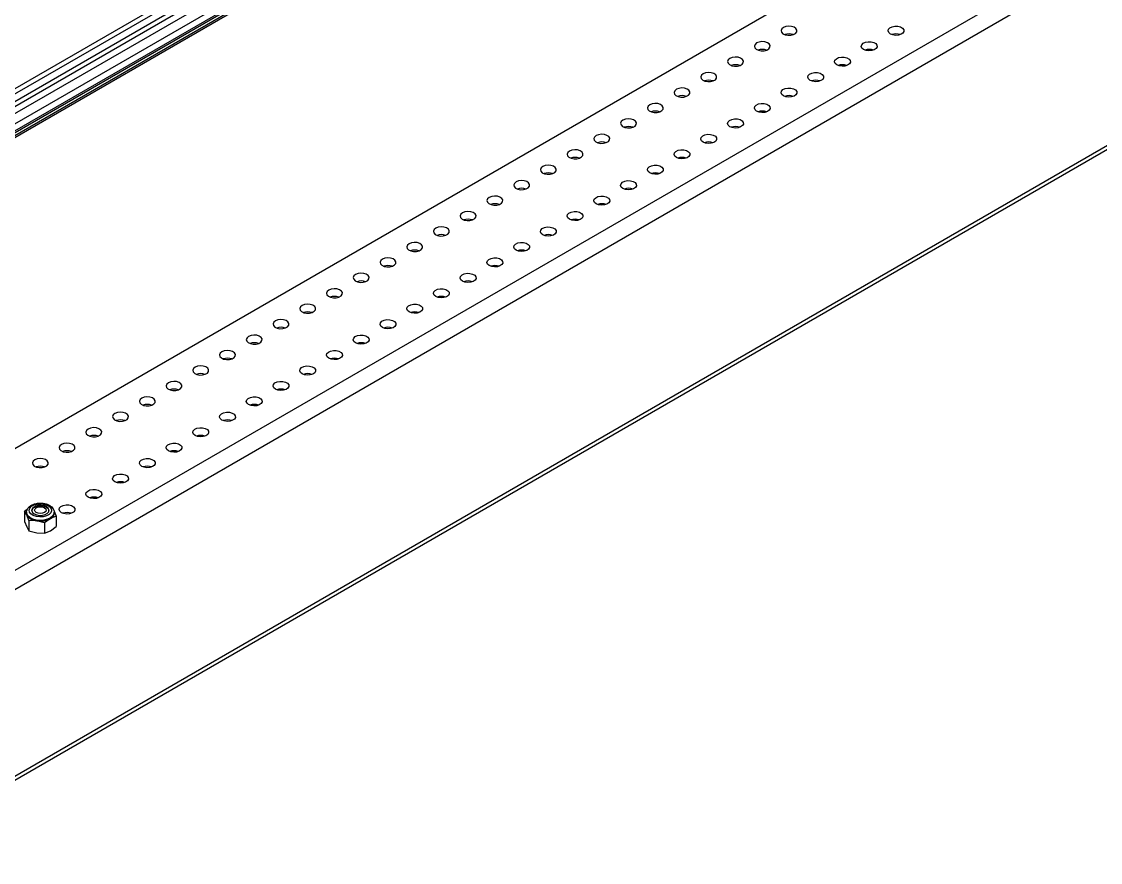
# Model space of a CAD drawing. Header units: inches. Extents: x 0 to 11, y 0 to 8.4.
# Drawn here: x 7.854 to 9.043, y 4.466 to 5.392 of the extents above; entities that cross this region are included whole.
import ezdxf

# ---------------------------------------------------------------- set-up
doc = ezdxf.new("R2010")
doc.units = ezdxf.units.IN
doc.header["$MEASUREMENT"] = 0

msp = doc.modelspace()

# ---------------------------------------------------------------- linework, layer by layer
at = {"color": 7, "linetype": 'Continuous', "lineweight": 25}
for p, q in [((9.15821, 5.67866), (7.56722, 4.7602)), ((7.46794, 5.0998), (8.41873, 5.64868)), ((7.47276, 5.09701), (8.42356, 5.64589)), ((7.48013, 5.09276), (8.43092, 5.64164)), ((7.48495, 5.08998), (8.43574, 5.63886)), ((7.49154, 5.08617), (8.43815, 5.63264)), ((7.5016, 5.08037), (8.44184, 5.62315)), ((7.50819, 5.07656), (8.44425, 5.61694)), ((7.50996, 5.07554), (8.44184, 5.61351)), ((9.27429, 5.61165), (7.6833, 4.69319)), ((7.51265, 5.07399), (8.43815, 5.60827)), ((7.51442, 5.07297), (8.43574, 5.60483)), ((9.28343, 5.59583), (7.69244, 4.67737)), ((7.69244, 4.47187), (9.28343, 5.39033)), ((7.68976, 4.46596), (9.28075, 5.38442)), ((7.85738, 4.85283), (7.86033, 4.85495)), ((7.85738, 4.85283), (7.85738, 4.84138)), ((7.85972, 4.84872), (7.85738, 4.85283)), ((7.87031, 4.85669), (7.86945, 4.85619)), ((7.88018, 4.85619), (7.87931, 4.85669)), ((7.88757, 4.85749), (7.88813, 4.85651)), ((7.89015, 4.85276), (7.89224, 4.84743)), ((7.90006, 4.85034), (7.89968, 4.85056)), ((7.85738, 4.84138), (7.85972, 4.83543)), ((7.86205, 4.84276), (7.85972, 4.84872)), ((7.86205, 4.84276), (7.86205, 4.83132)), ((7.87077, 4.84234), (7.86205, 4.84276)), ((7.87948, 4.84007), (7.87077, 4.84234)), ((7.88586, 4.84467), (7.87948, 4.84007)), ((7.87948, 4.84007), (7.87948, 4.82862)), ((7.89224, 4.84743), (7.88586, 4.84467)), ((7.89224, 4.84743), (7.89224, 4.83598)), ((7.85972, 4.83543), (7.86205, 4.83132)), ((7.86205, 4.83132), (7.87077, 4.82905)), ((7.87077, 4.82905), (7.87948, 4.82862)), ((7.87948, 4.82862), (7.88586, 4.83138)), ((7.88586, 4.83138), (7.89224, 4.83598))]:
    msp.add_line(p, q, dxfattribs=at)
at = {"color": 7, "linetype": 'Continuous', "lineweight": 25, "flags": 128}
for points in [[(8.69358, 5.3856), (8.69176, 5.38407), (8.69103, 5.38227), (8.69147, 5.38043), (8.69304, 5.3788), (8.69551, 5.37762), (8.69856, 5.37703), (8.70177, 5.37711), (8.70471, 5.37786), (8.70699, 5.37918), (8.70829, 5.38088), (8.70843, 5.38273), (8.70741, 5.38449), (8.70536, 5.38592), (8.70255, 5.38682), (8.69936, 5.38708), (8.69623, 5.38665), (8.69358, 5.3856)], [(8.81143, 5.37846), (8.80962, 5.37999), (8.80888, 5.3818), (8.80932, 5.38364), (8.81089, 5.38526), (8.81336, 5.38644), (8.81641, 5.38703), (8.81962, 5.38695), (8.82256, 5.3862), (8.82484, 5.38489), (8.82614, 5.38319), (8.82629, 5.38133), (8.82526, 5.37957), (8.82321, 5.37815), (8.8204, 5.37724), (8.81722, 5.37699), (8.81409, 5.37741), (8.81143, 5.37846)], [(8.66412, 5.3686), (8.6623, 5.36706), (8.66157, 5.36526), (8.66201, 5.36342), (8.66357, 5.3618), (8.66605, 5.36061), (8.6691, 5.36002), (8.67231, 5.36011), (8.67525, 5.36086), (8.67752, 5.36217), (8.67882, 5.36387), (8.67897, 5.36572), (8.67795, 5.36748), (8.6759, 5.36891), (8.67309, 5.36981), (8.6699, 5.37007), (8.66677, 5.36964), (8.66412, 5.3686)], [(8.78197, 5.36145), (8.78015, 5.36298), (8.77942, 5.36479), (8.77986, 5.36663), (8.78143, 5.36825), (8.7839, 5.36944), (8.78695, 5.37003), (8.79016, 5.36994), (8.7931, 5.36919), (8.79538, 5.36788), (8.79667, 5.36618), (8.79682, 5.36433), (8.7958, 5.36257), (8.79375, 5.36114), (8.79094, 5.36023), (8.78775, 5.35998), (8.78462, 5.3604), (8.78197, 5.36145)], [(8.63466, 5.35159), (8.63284, 5.35006), (8.6321, 5.34825), (8.63255, 5.34641), (8.63411, 5.34479), (8.63659, 5.3436), (8.63963, 5.34301), (8.64285, 5.3431), (8.64579, 5.34385), (8.64806, 5.34516), (8.64936, 5.34686), (8.64951, 5.34871), (8.64849, 5.35047), (8.64643, 5.3519), (8.64362, 5.3528), (8.64044, 5.35306), (8.63731, 5.35264), (8.63466, 5.35159)], [(8.75251, 5.34444), (8.75069, 5.34597), (8.74995, 5.34778), (8.7504, 5.34962), (8.75196, 5.35124), (8.75444, 5.35243), (8.75749, 5.35302), (8.7607, 5.35293), (8.76364, 5.35218), (8.76591, 5.35087), (8.76721, 5.34917), (8.76736, 5.34732), (8.76634, 5.34556), (8.76428, 5.34413), (8.76147, 5.34323), (8.75829, 5.34297), (8.75516, 5.34339), (8.75251, 5.34444)], [(8.60519, 5.33458), (8.60338, 5.33305), (8.60264, 5.33124), (8.60308, 5.3294), (8.60465, 5.32778), (8.60712, 5.32659), (8.61017, 5.326), (8.61338, 5.32609), (8.61633, 5.32684), (8.6186, 5.32815), (8.6199, 5.32985), (8.62005, 5.3317), (8.61902, 5.33346), (8.61697, 5.33489), (8.61416, 5.3358), (8.61098, 5.33605), (8.60785, 5.33563), (8.60519, 5.33458)], [(8.72304, 5.32743), (8.72123, 5.32897), (8.72049, 5.33077), (8.72094, 5.33261), (8.7225, 5.33423), (8.72497, 5.33542), (8.72802, 5.33601), (8.73123, 5.33592), (8.73418, 5.33517), (8.73645, 5.33386), (8.73775, 5.33216), (8.7379, 5.33031), (8.73688, 5.32855), (8.73482, 5.32712), (8.73201, 5.32622), (8.72883, 5.32596), (8.7257, 5.32639), (8.72304, 5.32743)], [(8.57573, 5.31757), (8.57391, 5.31604), (8.57318, 5.31423), (8.57362, 5.31239), (8.57519, 5.31077), (8.57766, 5.30959), (8.58071, 5.309), (8.58392, 5.30908), (8.58686, 5.30983), (8.58914, 5.31114), (8.59044, 5.31284), (8.59058, 5.3147), (8.58956, 5.31646), (8.58751, 5.31788), (8.5847, 5.31879), (8.58151, 5.31904), (8.57838, 5.31862), (8.57573, 5.31757)], [(8.69358, 5.31043), (8.69176, 5.31196), (8.69103, 5.31376), (8.69147, 5.3156), (8.69304, 5.31722), (8.69551, 5.31841), (8.69856, 5.319), (8.70177, 5.31892), (8.70471, 5.31817), (8.70699, 5.31685), (8.70829, 5.31515), (8.70843, 5.3133), (8.70741, 5.31154), (8.70536, 5.31011), (8.70255, 5.30921), (8.69936, 5.30895), (8.69623, 5.30938), (8.69358, 5.31043)], [(8.54627, 5.30056), (8.54445, 5.29903), (8.54371, 5.29722), (8.54416, 5.29538), (8.54572, 5.29376), (8.5482, 5.29258), (8.55125, 5.29199), (8.55446, 5.29207), (8.5574, 5.29282), (8.55967, 5.29413), (8.56097, 5.29583), (8.56112, 5.29769), (8.5601, 5.29945), (8.55804, 5.30088), (8.55524, 5.30178), (8.55205, 5.30204), (8.54892, 5.30161), (8.54627, 5.30056)], [(8.66412, 5.29342), (8.6623, 5.29495), (8.66157, 5.29676), (8.66201, 5.29859), (8.66357, 5.30022), (8.66605, 5.3014), (8.6691, 5.30199), (8.67231, 5.30191), (8.67525, 5.30116), (8.67752, 5.29984), (8.67882, 5.29815), (8.67897, 5.29629), (8.67795, 5.29453), (8.6759, 5.2931), (8.67309, 5.2922), (8.6699, 5.29194), (8.66677, 5.29237), (8.66412, 5.29342)], [(8.5168, 5.28355), (8.51499, 5.28202), (8.51425, 5.28021), (8.5147, 5.27838), (8.51626, 5.27675), (8.51873, 5.27557), (8.52178, 5.27498), (8.525, 5.27506), (8.52794, 5.27581), (8.53021, 5.27713), (8.53151, 5.27882), (8.53166, 5.28068), (8.53064, 5.28244), (8.52858, 5.28387), (8.52577, 5.28477), (8.52259, 5.28503), (8.51946, 5.2846), (8.5168, 5.28355)], [(8.63466, 5.27641), (8.63284, 5.27794), (8.6321, 5.27975), (8.63255, 5.28159), (8.63411, 5.28321), (8.63659, 5.28439), (8.63963, 5.28498), (8.64285, 5.2849), (8.64579, 5.28415), (8.64806, 5.28284), (8.64936, 5.28114), (8.64951, 5.27928), (8.64849, 5.27752), (8.64643, 5.27609), (8.64362, 5.27519), (8.64044, 5.27494), (8.63731, 5.27536), (8.63466, 5.27641)], [(8.48734, 5.26654), (8.48552, 5.26501), (8.48479, 5.26321), (8.48523, 5.26137), (8.4868, 5.25975), (8.48927, 5.25856), (8.49232, 5.25797), (8.49553, 5.25806), (8.49847, 5.25881), (8.50075, 5.26012), (8.50205, 5.26182), (8.5022, 5.26367), (8.50117, 5.26543), (8.49912, 5.26686), (8.49631, 5.26776), (8.49313, 5.26802), (8.48999, 5.26759), (8.48734, 5.26654)], [(8.60519, 5.2594), (8.60338, 5.26093), (8.60264, 5.26274), (8.60308, 5.26458), (8.60465, 5.2662), (8.60712, 5.26739), (8.61017, 5.26798), (8.61338, 5.26789), (8.61633, 5.26714), (8.6186, 5.26583), (8.6199, 5.26413), (8.62005, 5.26227), (8.61902, 5.26051), (8.61697, 5.25909), (8.61416, 5.25818), (8.61098, 5.25793), (8.60785, 5.25835), (8.60519, 5.2594)], [(8.45788, 5.24954), (8.45606, 5.248), (8.45533, 5.2462), (8.45577, 5.24436), (8.45733, 5.24274), (8.45981, 5.24155), (8.46286, 5.24096), (8.46607, 5.24105), (8.46901, 5.2418), (8.47129, 5.24311), (8.47258, 5.24481), (8.47273, 5.24666), (8.47171, 5.24842), (8.46966, 5.24985), (8.46685, 5.25075), (8.46366, 5.25101), (8.46053, 5.25058), (8.45788, 5.24954)], [(8.57573, 5.24239), (8.57391, 5.24392), (8.57318, 5.24573), (8.57362, 5.24757), (8.57519, 5.24919), (8.57766, 5.25038), (8.58071, 5.25097), (8.58392, 5.25088), (8.58686, 5.25013), (8.58914, 5.24882), (8.59044, 5.24712), (8.59058, 5.24527), (8.58956, 5.24351), (8.58751, 5.24208), (8.5847, 5.24117), (8.58151, 5.24092), (8.57838, 5.24134), (8.57573, 5.24239)], [(8.42842, 5.23253), (8.4266, 5.231), (8.42586, 5.22919), (8.42631, 5.22735), (8.42787, 5.22573), (8.43035, 5.22454), (8.43339, 5.22395), (8.43661, 5.22404), (8.43955, 5.22479), (8.44182, 5.2261), (8.44312, 5.2278), (8.44327, 5.22965), (8.44225, 5.23141), (8.44019, 5.23284), (8.43738, 5.23374), (8.4342, 5.234), (8.43107, 5.23358), (8.42842, 5.23253)], [(8.54627, 5.22538), (8.54445, 5.22692), (8.54371, 5.22872), (8.54416, 5.23056), (8.54572, 5.23218), (8.5482, 5.23337), (8.55125, 5.23396), (8.55446, 5.23387), (8.5574, 5.23312), (8.55967, 5.23181), (8.56097, 5.23011), (8.56112, 5.22826), (8.5601, 5.2265), (8.55804, 5.22507), (8.55524, 5.22417), (8.55205, 5.22391), (8.54892, 5.22433), (8.54627, 5.22538)], [(8.39895, 5.21552), (8.39714, 5.21399), (8.3964, 5.21218), (8.39684, 5.21034), (8.39841, 5.20872), (8.40088, 5.20753), (8.40393, 5.20694), (8.40714, 5.20703), (8.41009, 5.20778), (8.41236, 5.20909), (8.41366, 5.21079), (8.41381, 5.21264), (8.41279, 5.2144), (8.41073, 5.21583), (8.40792, 5.21674), (8.40474, 5.21699), (8.40161, 5.21657), (8.39895, 5.21552)], [(8.5168, 5.20838), (8.51499, 5.20991), (8.51425, 5.21171), (8.5147, 5.21355), (8.51626, 5.21517), (8.51873, 5.21636), (8.52178, 5.21695), (8.525, 5.21686), (8.52794, 5.21611), (8.53021, 5.2148), (8.53151, 5.2131), (8.53166, 5.21125), (8.53064, 5.20949), (8.52858, 5.20806), (8.52577, 5.20716), (8.52259, 5.2069), (8.51946, 5.20733), (8.5168, 5.20838)], [(8.36949, 5.19851), (8.36767, 5.19698), (8.36694, 5.19517), (8.36738, 5.19333), (8.36895, 5.19171), (8.37142, 5.19053), (8.37447, 5.18994), (8.37768, 5.19002), (8.38062, 5.19077), (8.3829, 5.19208), (8.3842, 5.19378), (8.38434, 5.19564), (8.38332, 5.1974), (8.38127, 5.19882), (8.37846, 5.19973), (8.37527, 5.19998), (8.37214, 5.19956), (8.36949, 5.19851)], [(8.48734, 5.19137), (8.48552, 5.1929), (8.48479, 5.19471), (8.48523, 5.19654), (8.4868, 5.19817), (8.48927, 5.19935), (8.49232, 5.19994), (8.49553, 5.19986), (8.49847, 5.19911), (8.50075, 5.19779), (8.50205, 5.19609), (8.5022, 5.19424), (8.50117, 5.19248), (8.49912, 5.19105), (8.49631, 5.19015), (8.49313, 5.18989), (8.48999, 5.19032), (8.48734, 5.19137)], [(8.34003, 5.1815), (8.33821, 5.17997), (8.33747, 5.17816), (8.33792, 5.17632), (8.33948, 5.1747), (8.34196, 5.17352), (8.34501, 5.17293), (8.34822, 5.17301), (8.35116, 5.17376), (8.35343, 5.17508), (8.35473, 5.17677), (8.35488, 5.17863), (8.35386, 5.18039), (8.35181, 5.18182), (8.349, 5.18272), (8.34581, 5.18298), (8.34268, 5.18255), (8.34003, 5.1815)], [(8.45788, 5.17436), (8.45606, 5.17589), (8.45533, 5.1777), (8.45577, 5.17954), (8.45733, 5.18116), (8.45981, 5.18234), (8.46286, 5.18293), (8.46607, 5.18285), (8.46901, 5.1821), (8.47129, 5.18078), (8.47258, 5.17909), (8.47273, 5.17723), (8.47171, 5.17547), (8.46966, 5.17404), (8.46685, 5.17314), (8.46366, 5.17288), (8.46053, 5.17331), (8.45788, 5.17436)], [(8.31057, 5.16449), (8.30875, 5.16296), (8.30801, 5.16115), (8.30846, 5.15932), (8.31002, 5.15769), (8.31249, 5.15651), (8.31554, 5.15592), (8.31876, 5.156), (8.3217, 5.15675), (8.32397, 5.15807), (8.32527, 5.15976), (8.32542, 5.16162), (8.3244, 5.16338), (8.32234, 5.16481), (8.31953, 5.16571), (8.31635, 5.16597), (8.31322, 5.16554), (8.31057, 5.16449)], [(8.42842, 5.15735), (8.4266, 5.15888), (8.42586, 5.16069), (8.42631, 5.16253), (8.42787, 5.16415), (8.43035, 5.16533), (8.43339, 5.16592), (8.43661, 5.16584), (8.43955, 5.16509), (8.44182, 5.16378), (8.44312, 5.16208), (8.44327, 5.16022), (8.44225, 5.15846), (8.44019, 5.15704), (8.43738, 5.15613), (8.4342, 5.15588), (8.43107, 5.1563), (8.42842, 5.15735)], [(8.2811, 5.14748), (8.27929, 5.14595), (8.27855, 5.14415), (8.27899, 5.14231), (8.28056, 5.14069), (8.28303, 5.1395), (8.28608, 5.13891), (8.28929, 5.139), (8.29223, 5.13975), (8.29451, 5.14106), (8.29581, 5.14276), (8.29596, 5.14461), (8.29493, 5.14637), (8.29288, 5.1478), (8.29007, 5.1487), (8.28689, 5.14896), (8.28376, 5.14853), (8.2811, 5.14748)], [(8.39895, 5.14034), (8.39714, 5.14187), (8.3964, 5.14368), (8.39684, 5.14552), (8.39841, 5.14714), (8.40088, 5.14833), (8.40393, 5.14892), (8.40714, 5.14883), (8.41009, 5.14808), (8.41236, 5.14677), (8.41366, 5.14507), (8.41381, 5.14322), (8.41279, 5.14145), (8.41073, 5.14003), (8.40792, 5.13912), (8.40474, 5.13887), (8.40161, 5.13929), (8.39895, 5.14034)], [(8.25164, 5.13048), (8.24982, 5.12894), (8.24909, 5.12714), (8.24953, 5.1253), (8.2511, 5.12368), (8.25357, 5.12249), (8.25662, 5.1219), (8.25983, 5.12199), (8.26277, 5.12274), (8.26505, 5.12405), (8.26634, 5.12575), (8.26649, 5.1276), (8.26547, 5.12936), (8.26342, 5.13079), (8.26061, 5.13169), (8.25742, 5.13195), (8.25429, 5.13153), (8.25164, 5.13048)], [(8.36949, 5.12333), (8.36767, 5.12486), (8.36694, 5.12667), (8.36738, 5.12851), (8.36895, 5.13013), (8.37142, 5.13132), (8.37447, 5.13191), (8.37768, 5.13182), (8.38062, 5.13107), (8.3829, 5.12976), (8.3842, 5.12806), (8.38434, 5.12621), (8.38332, 5.12445), (8.38127, 5.12302), (8.37846, 5.12212), (8.37527, 5.12186), (8.37214, 5.12228), (8.36949, 5.12333)], [(8.22218, 5.11347), (8.22036, 5.11194), (8.21962, 5.11013), (8.22007, 5.10829), (8.22163, 5.10667), (8.22411, 5.10548), (8.22716, 5.10489), (8.23037, 5.10498), (8.23331, 5.10573), (8.23558, 5.10704), (8.23688, 5.10874), (8.23703, 5.11059), (8.23601, 5.11235), (8.23395, 5.11378), (8.23114, 5.11469), (8.22796, 5.11494), (8.22483, 5.11452), (8.22218, 5.11347)], [(8.34003, 5.10632), (8.33821, 5.10786), (8.33747, 5.10966), (8.33792, 5.1115), (8.33948, 5.11312), (8.34196, 5.11431), (8.34501, 5.1149), (8.34822, 5.11481), (8.35116, 5.11406), (8.35343, 5.11275), (8.35473, 5.11105), (8.35488, 5.1092), (8.35386, 5.10744), (8.35181, 5.10601), (8.349, 5.10511), (8.34581, 5.10485), (8.34268, 5.10528), (8.34003, 5.10632)], [(8.19271, 5.09646), (8.1909, 5.09493), (8.19016, 5.09312), (8.1906, 5.09128), (8.19217, 5.08966), (8.19464, 5.08847), (8.19769, 5.08788), (8.2009, 5.08797), (8.20385, 5.08872), (8.20612, 5.09003), (8.20742, 5.09173), (8.20757, 5.09359), (8.20655, 5.09535), (8.20449, 5.09677), (8.20168, 5.09768), (8.1985, 5.09793), (8.19537, 5.09751), (8.19271, 5.09646)], [(8.31057, 5.08932), (8.30875, 5.09085), (8.30801, 5.09265), (8.30846, 5.09449), (8.31002, 5.09611), (8.31249, 5.0973), (8.31554, 5.09789), (8.31876, 5.0978), (8.3217, 5.09705), (8.32397, 5.09574), (8.32527, 5.09404), (8.32542, 5.09219), (8.3244, 5.09043), (8.32234, 5.089), (8.31953, 5.0881), (8.31635, 5.08784), (8.31322, 5.08827), (8.31057, 5.08932)], [(8.16325, 5.07945), (8.16143, 5.07792), (8.1607, 5.07611), (8.16114, 5.07427), (8.16271, 5.07265), (8.16518, 5.07147), (8.16823, 5.07088), (8.17144, 5.07096), (8.17438, 5.07171), (8.17666, 5.07302), (8.17796, 5.07472), (8.1781, 5.07658), (8.17708, 5.07834), (8.17503, 5.07977), (8.17222, 5.08067), (8.16903, 5.08092), (8.1659, 5.0805), (8.16325, 5.07945)], [(8.2811, 5.07231), (8.27929, 5.07384), (8.27855, 5.07565), (8.27899, 5.07748), (8.28056, 5.07911), (8.28303, 5.08029), (8.28608, 5.08088), (8.28929, 5.0808), (8.29223, 5.08005), (8.29451, 5.07873), (8.29581, 5.07704), (8.29596, 5.07518), (8.29493, 5.07342), (8.29288, 5.07199), (8.29007, 5.07109), (8.28689, 5.07083), (8.28376, 5.07126), (8.2811, 5.07231)], [(8.13379, 5.06244), (8.13197, 5.06091), (8.13124, 5.0591), (8.13168, 5.05727), (8.13324, 5.05564), (8.13572, 5.05446), (8.13877, 5.05387), (8.14198, 5.05395), (8.14492, 5.0547), (8.14719, 5.05602), (8.14849, 5.05771), (8.14864, 5.05957), (8.14762, 5.06133), (8.14557, 5.06276), (8.14276, 5.06366), (8.13957, 5.06392), (8.13644, 5.06349), (8.13379, 5.06244)], [(8.25164, 5.0553), (8.24982, 5.05683), (8.24909, 5.05864), (8.24953, 5.06048), (8.2511, 5.0621), (8.25357, 5.06328), (8.25662, 5.06387), (8.25983, 5.06379), (8.26277, 5.06304), (8.26505, 5.06173), (8.26634, 5.06003), (8.26649, 5.05817), (8.26547, 5.05641), (8.26342, 5.05498), (8.26061, 5.05408), (8.25742, 5.05382), (8.25429, 5.05425), (8.25164, 5.0553)], [(8.10433, 5.04543), (8.10251, 5.0439), (8.10177, 5.0421), (8.10222, 5.04026), (8.10378, 5.03863), (8.10626, 5.03745), (8.1093, 5.03686), (8.11252, 5.03694), (8.11546, 5.03769), (8.11773, 5.03901), (8.11903, 5.04071), (8.11918, 5.04256), (8.11816, 5.04432), (8.1161, 5.04575), (8.11329, 5.04665), (8.11011, 5.04691), (8.10698, 5.04648), (8.10433, 5.04543)], [(8.22218, 5.03829), (8.22036, 5.03982), (8.21962, 5.04163), (8.22007, 5.04347), (8.22163, 5.04509), (8.22411, 5.04627), (8.22716, 5.04686), (8.23037, 5.04678), (8.23331, 5.04603), (8.23558, 5.04472), (8.23688, 5.04302), (8.23703, 5.04116), (8.23601, 5.0394), (8.23395, 5.03798), (8.23114, 5.03707), (8.22796, 5.03682), (8.22483, 5.03724), (8.22218, 5.03829)], [(8.07486, 5.02843), (8.07305, 5.02689), (8.07231, 5.02509), (8.07275, 5.02325), (8.07432, 5.02163), (8.07679, 5.02044), (8.07984, 5.01985), (8.08305, 5.01994), (8.086, 5.02069), (8.08827, 5.022), (8.08957, 5.0237), (8.08972, 5.02555), (8.08869, 5.02731), (8.08664, 5.02874), (8.08383, 5.02964), (8.08065, 5.0299), (8.07752, 5.02947), (8.07486, 5.02843)], [(8.19271, 5.02128), (8.1909, 5.02281), (8.19016, 5.02462), (8.1906, 5.02646), (8.19217, 5.02808), (8.19464, 5.02927), (8.19769, 5.02986), (8.2009, 5.02977), (8.20385, 5.02902), (8.20612, 5.02771), (8.20742, 5.02601), (8.20757, 5.02416), (8.20655, 5.0224), (8.20449, 5.02097), (8.20168, 5.02006), (8.1985, 5.01981), (8.19537, 5.02023), (8.19271, 5.02128)], [(8.0454, 5.01142), (8.04358, 5.00989), (8.04285, 5.00808), (8.04329, 5.00624), (8.04486, 5.00462), (8.04733, 5.00343), (8.05038, 5.00284), (8.05359, 5.00293), (8.05653, 5.00368), (8.05881, 5.00499), (8.06011, 5.00669), (8.06025, 5.00854), (8.05923, 5.0103), (8.05718, 5.01173), (8.05437, 5.01263), (8.05118, 5.01289), (8.04805, 5.01247), (8.0454, 5.01142)], [(8.16325, 5.00427), (8.16143, 5.0058), (8.1607, 5.00761), (8.16114, 5.00945), (8.16271, 5.01107), (8.16518, 5.01226), (8.16823, 5.01285), (8.17144, 5.01276), (8.17438, 5.01201), (8.17666, 5.0107), (8.17796, 5.009), (8.1781, 5.00715), (8.17708, 5.00539), (8.17503, 5.00396), (8.17222, 5.00306), (8.16903, 5.0028), (8.1659, 5.00322), (8.16325, 5.00427)], [(8.01594, 4.99441), (8.01412, 4.99288), (8.01338, 4.99107), (8.01383, 4.98923), (8.01539, 4.98761), (8.01787, 4.98642), (8.02092, 4.98583), (8.02413, 4.98592), (8.02707, 4.98667), (8.02934, 4.98798), (8.03064, 4.98968), (8.03079, 4.99153), (8.02977, 4.99329), (8.02771, 4.99472), (8.02491, 4.99563), (8.02172, 4.99588), (8.01859, 4.99546), (8.01594, 4.99441)], [(8.13379, 4.98726), (8.13197, 4.9888), (8.13124, 4.9906), (8.13168, 4.99244), (8.13324, 4.99406), (8.13572, 4.99525), (8.13877, 4.99584), (8.14198, 4.99575), (8.14492, 4.995), (8.14719, 4.99369), (8.14849, 4.99199), (8.14864, 4.99014), (8.14762, 4.98838), (8.14557, 4.98695), (8.14276, 4.98605), (8.13957, 4.98579), (8.13644, 4.98622), (8.13379, 4.98726)], [(7.98647, 4.9774), (7.98466, 4.97587), (7.98392, 4.97406), (7.98437, 4.97222), (7.98593, 4.9706), (7.9884, 4.96942), (7.99145, 4.96883), (7.99467, 4.96891), (7.99761, 4.96966), (7.99988, 4.97097), (8.00118, 4.97267), (8.00133, 4.97453), (8.00031, 4.97629), (7.99825, 4.97771), (7.99544, 4.97862), (7.99226, 4.97887), (7.98913, 4.97845), (7.98647, 4.9774)], [(8.10433, 4.97026), (8.10251, 4.97179), (8.10177, 4.97359), (8.10222, 4.97543), (8.10378, 4.97705), (8.10626, 4.97824), (8.1093, 4.97883), (8.11252, 4.97875), (8.11546, 4.978), (8.11773, 4.97668), (8.11903, 4.97498), (8.11918, 4.97313), (8.11816, 4.97137), (8.1161, 4.96994), (8.11329, 4.96904), (8.11011, 4.96878), (8.10698, 4.96921), (8.10433, 4.97026)], [(7.95701, 4.96039), (7.95519, 4.95886), (7.95446, 4.95705), (7.9549, 4.95521), (7.95647, 4.95359), (7.95894, 4.95241), (7.96199, 4.95182), (7.9652, 4.9519), (7.96814, 4.95265), (7.97042, 4.95396), (7.97172, 4.95566), (7.97187, 4.95752), (7.97084, 4.95928), (7.96879, 4.96071), (7.96598, 4.96161), (7.9628, 4.96187), (7.95966, 4.96144), (7.95701, 4.96039)], [(8.07486, 4.95325), (8.07305, 4.95478), (8.07231, 4.95659), (8.07275, 4.95842), (8.07432, 4.96005), (8.07679, 4.96123), (8.07984, 4.96182), (8.08305, 4.96174), (8.086, 4.96099), (8.08827, 4.95967), (8.08957, 4.95798), (8.08972, 4.95612), (8.08869, 4.95436), (8.08664, 4.95293), (8.08383, 4.95203), (8.08065, 4.95177), (8.07752, 4.9522), (8.07486, 4.95325)], [(7.92755, 4.94338), (7.92573, 4.94185), (7.925, 4.94004), (7.92544, 4.93821), (7.927, 4.93658), (7.92948, 4.9354), (7.93253, 4.93481), (7.93574, 4.93489), (7.93868, 4.93564), (7.94096, 4.93696), (7.94225, 4.93865), (7.9424, 4.94051), (7.94138, 4.94227), (7.93933, 4.9437), (7.93652, 4.9446), (7.93333, 4.94486), (7.9302, 4.94443), (7.92755, 4.94338)], [(8.0454, 4.93624), (8.04358, 4.93777), (8.04285, 4.93958), (8.04329, 4.94142), (8.04486, 4.94304), (8.04733, 4.94422), (8.05038, 4.94481), (8.05359, 4.94473), (8.05653, 4.94398), (8.05881, 4.94267), (8.06011, 4.94097), (8.06025, 4.93911), (8.05923, 4.93735), (8.05718, 4.93592), (8.05437, 4.93502), (8.05118, 4.93477), (8.04805, 4.93519), (8.0454, 4.93624)], [(7.89809, 4.92637), (7.89627, 4.92484), (7.89553, 4.92304), (7.89598, 4.9212), (7.89754, 4.91958), (7.90002, 4.91839), (7.90306, 4.9178), (7.90628, 4.91789), (7.90922, 4.91864), (7.91149, 4.91995), (7.91279, 4.92165), (7.91294, 4.9235), (7.91192, 4.92526), (7.90986, 4.92669), (7.90705, 4.92759), (7.90387, 4.92785), (7.90074, 4.92742), (7.89809, 4.92637)], [(8.01594, 4.91923), (8.01412, 4.92076), (8.01338, 4.92257), (8.01383, 4.92441), (8.01539, 4.92603), (8.01787, 4.92722), (8.02092, 4.92781), (8.02413, 4.92772), (8.02707, 4.92697), (8.02934, 4.92566), (8.03064, 4.92396), (8.03079, 4.9221), (8.02977, 4.92034), (8.02771, 4.91892), (8.02491, 4.91801), (8.02172, 4.91776), (8.01859, 4.91818), (8.01594, 4.91923)], [(7.86862, 4.90937), (7.86681, 4.90783), (7.86607, 4.90603), (7.86651, 4.90419), (7.86808, 4.90257), (7.87055, 4.90138), (7.8736, 4.90079), (7.87681, 4.90088), (7.87976, 4.90163), (7.88203, 4.90294), (7.88333, 4.90464), (7.88348, 4.90649), (7.88245, 4.90825), (7.8804, 4.90968), (7.87759, 4.91058), (7.87441, 4.91084), (7.87128, 4.91041), (7.86862, 4.90937)], [(7.98647, 4.90222), (7.98466, 4.90375), (7.98392, 4.90556), (7.98437, 4.9074), (7.98593, 4.90902), (7.9884, 4.91021), (7.99145, 4.9108), (7.99467, 4.91071), (7.99761, 4.90996), (7.99988, 4.90865), (8.00118, 4.90695), (8.00133, 4.9051), (8.00031, 4.90334), (7.99825, 4.90191), (7.99544, 4.901), (7.99226, 4.90075), (7.98913, 4.90117), (7.98647, 4.90222)], [(7.95701, 4.88521), (7.95519, 4.88675), (7.95446, 4.88855), (7.9549, 4.89039), (7.95647, 4.89201), (7.95894, 4.8932), (7.96199, 4.89379), (7.9652, 4.8937), (7.96814, 4.89295), (7.97042, 4.89164), (7.97172, 4.88994), (7.97187, 4.88809), (7.97084, 4.88633), (7.96879, 4.8849), (7.96598, 4.884), (7.9628, 4.88374), (7.95966, 4.88416), (7.95701, 4.88521)], [(7.92755, 4.86821), (7.92573, 4.86974), (7.925, 4.87154), (7.92544, 4.87338), (7.927, 4.875), (7.92948, 4.87619), (7.93253, 4.87678), (7.93574, 4.87669), (7.93868, 4.87594), (7.94096, 4.87463), (7.94225, 4.87293), (7.9424, 4.87108), (7.94138, 4.86932), (7.93933, 4.86789), (7.93652, 4.86699), (7.93333, 4.86673), (7.9302, 4.86716), (7.92755, 4.86821)], [(7.88964, 4.85181), (7.88947, 4.84983), (7.88818, 4.84751), (7.88581, 4.84548), (7.88255, 4.84393), (7.87866, 4.84297), (7.87446, 4.84268), (7.87029, 4.84308), (7.86648, 4.84415), (7.86335, 4.84579), (7.86115, 4.84788), (7.86005, 4.85024), (7.85998, 4.8518)], [(7.87161, 4.86061), (7.87546, 4.86084), (7.87924, 4.86037), (7.8826, 4.85926), (7.88518, 4.8576), (7.88676, 4.85556), (7.88716, 4.85333), (7.88636, 4.85115), (7.88442, 4.84921), (7.88155, 4.84772), (7.87801, 4.84681), (7.87416, 4.84658), (7.87038, 4.84704), (7.86703, 4.84816), (7.86444, 4.84982), (7.86286, 4.85186), (7.86246, 4.85408), (7.86326, 4.85627), (7.8652, 4.8582), (7.86807, 4.8597), (7.87161, 4.86061)], [(7.86528, 4.8535), (7.8656, 4.85473), (7.867, 4.85646), (7.86934, 4.85781), (7.87234, 4.85862)], [(7.87728, 4.84839), (7.88028, 4.8492), (7.88263, 4.85055), (7.88403, 4.85228), (7.88431, 4.85419), (7.88346, 4.85604), (7.88156, 4.8576), (7.87884, 4.8587), (7.87564, 4.85919), (7.87234, 4.85903), (7.86934, 4.85822), (7.867, 4.85687), (7.8656, 4.85513), (7.86531, 4.85323), (7.86616, 4.85138), (7.86806, 4.84981), (7.87078, 4.84872), (7.87398, 4.84822), (7.87728, 4.84839)], [(7.87031, 4.85669), (7.87237, 4.85749), (7.87481, 4.85777), (7.87725, 4.85749), (7.87931, 4.85669), (7.88069, 4.8555), (7.88118, 4.85409), (7.88069, 4.85268), (7.87931, 4.85149), (7.87725, 4.8507), (7.87481, 4.85042), (7.87237, 4.8507), (7.87031, 4.85149), (7.86893, 4.85268), (7.86844, 4.85409), (7.86893, 4.8555), (7.87031, 4.85669)], [(7.87234, 4.85862), (7.87564, 4.85879), (7.87884, 4.85829), (7.88156, 4.85719), (7.88346, 4.85563), (7.88431, 4.85378), (7.88434, 4.8535)], [(7.89809, 4.8512), (7.89627, 4.85273), (7.89553, 4.85454), (7.89598, 4.85637), (7.89754, 4.858), (7.90002, 4.85918), (7.90306, 4.85977), (7.90628, 4.85969), (7.90922, 4.85894), (7.91149, 4.85762), (7.91279, 4.85592), (7.91294, 4.85407), (7.91192, 4.85231), (7.90986, 4.85088), (7.90705, 4.84998), (7.90387, 4.84972), (7.90074, 4.85015), (7.89809, 4.8512)]]:
    msp.add_lwpolyline(points, dxfattribs=at)
at = {"color": 7, "linetype": 'Continuous', "lineweight": 25}
for centre, radius, start, end in [((8.69977, 5.36449), 0.0141, 70.43682, 109.56318), ((8.81762, 5.36449), 0.0141, 70.43682, 109.56318), ((8.67031, 5.34748), 0.0141, 70.43682, 109.56318), ((8.78816, 5.34748), 0.0141, 70.43682, 109.56318), ((8.64084, 5.33048), 0.0141, 70.43682, 109.56318), ((8.75869, 5.33048), 0.0141, 70.43682, 109.56318), ((8.61138, 5.31347), 0.0141, 70.43682, 109.56318), ((8.72923, 5.31347), 0.0141, 70.43682, 109.56318), ((8.58192, 5.29646), 0.0141, 70.43682, 109.56318), ((8.69977, 5.29646), 0.0141, 70.43682, 109.56318), ((8.55245, 5.27945), 0.0141, 70.43682, 109.56318), ((8.67031, 5.27945), 0.0141, 70.43682, 109.56318), ((8.52299, 5.26244), 0.0141, 70.43682, 109.56318), ((8.64084, 5.26244), 0.0141, 70.43682, 109.56318), ((8.49353, 5.24543), 0.0141, 70.43682, 109.56318), ((8.61138, 5.24543), 0.0141, 70.43682, 109.56318), ((8.46407, 5.22842), 0.0141, 70.43682, 109.56318), ((8.58192, 5.22842), 0.0141, 70.43682, 109.56318), ((8.4346, 5.21142), 0.0141, 70.43682, 109.56318), ((8.55245, 5.21142), 0.0141, 70.43682, 109.56318), ((8.40514, 5.19441), 0.0141, 70.43682, 109.56318), ((8.52299, 5.19441), 0.0141, 70.43682, 109.56318), ((8.37568, 5.1774), 0.0141, 70.43682, 109.56318), ((8.49353, 5.1774), 0.0141, 70.43682, 109.56318), ((8.34622, 5.16039), 0.0141, 70.43682, 109.56318), ((8.46407, 5.16039), 0.0141, 70.43682, 109.56318), ((8.31675, 5.14338), 0.0141, 70.43682, 109.56318), ((8.4346, 5.14338), 0.0141, 70.43682, 109.56318), ((8.28729, 5.12637), 0.0141, 70.43682, 109.56318), ((8.40514, 5.12637), 0.0141, 70.43682, 109.56318), ((8.25783, 5.10937), 0.0141, 70.43682, 109.56318), ((8.37568, 5.10937), 0.0141, 70.43682, 109.56318), ((8.22836, 5.09236), 0.0141, 70.43682, 109.56318), ((8.34622, 5.09236), 0.0141, 70.43682, 109.56318), ((8.1989, 5.07535), 0.0141, 70.43682, 109.56318), ((8.31675, 5.07535), 0.0141, 70.43682, 109.56318), ((8.16944, 5.05834), 0.0141, 70.43682, 109.56318), ((8.28729, 5.05834), 0.0141, 70.43682, 109.56318), ((8.13998, 5.04133), 0.0141, 70.43682, 109.56318), ((8.25783, 5.04133), 0.0141, 70.43682, 109.56318), ((8.11051, 5.02432), 0.0141, 70.43682, 109.56318), ((8.22836, 5.02432), 0.0141, 70.43682, 109.56318), ((8.08105, 5.00731), 0.0141, 70.43682, 109.56318), ((8.1989, 5.00731), 0.0141, 70.43682, 109.56318), ((8.05159, 4.99031), 0.0141, 70.43682, 109.56318), ((8.16944, 4.99031), 0.0141, 70.43682, 109.56318), ((8.02212, 4.9733), 0.0141, 70.43682, 109.56318), ((8.13998, 4.9733), 0.0141, 70.43682, 109.56318), ((7.99266, 4.95629), 0.0141, 70.43682, 109.56318), ((8.11051, 4.95629), 0.0141, 70.43682, 109.56318), ((7.9632, 4.93928), 0.0141, 70.43682, 109.56318), ((8.08105, 4.93928), 0.0141, 70.43682, 109.56318), ((7.93374, 4.92227), 0.0141, 70.43682, 109.56318), ((8.05159, 4.92227), 0.0141, 70.43682, 109.56318), ((7.90427, 4.90526), 0.0141, 70.43682, 109.56318), ((8.02212, 4.90526), 0.0141, 70.43682, 109.56318), ((7.87481, 4.88825), 0.0141, 70.43682, 109.56318), ((7.99266, 4.88825), 0.0141, 70.43682, 109.56318), ((7.9632, 4.87125), 0.0141, 70.43682, 109.56318), ((7.93374, 4.85424), 0.0141, 70.43682, 109.56318), ((7.86463, 4.85106), 0.00544, 179.18169, 205.54949), ((7.88262, 4.85181), 0.00783, 294.40389, 355.61616), ((7.90427, 4.83721), 0.01412, 70.45046, 108.98538), ((7.87162, 4.85658), 0.01426, 213.43888, 266.5665), ((7.87484, 4.86597), 0.02399, 260.2289, 297.35717)]:
    msp.add_arc(centre, radius, start, end, dxfattribs=at)
for points, knots in [([(7.87111, 4.86116), (7.87042, 4.86104), (7.86842, 4.86067), (7.86536, 4.85956), (7.86242, 4.85771), (7.86041, 4.85542), (7.85929, 4.85319), (7.85932, 4.85173), (7.85933, 4.85118)], [0, 0, 0, 0, 0.1100337, 0.3181974, 0.5313558, 0.7178303, 0.8925939, 1, 1, 1, 1]), ([(7.89039, 4.85127), (7.8903, 4.85211), (7.8901, 4.85386), (7.88863, 4.85622), (7.88644, 4.85827), (7.88346, 4.85991), (7.87986, 4.86103), (7.87594, 4.86152), (7.87298, 4.86143), (7.87142, 4.86121), (7.87111, 4.86116)], [0, 0, 0, 0, 0.1191444, 0.2473105, 0.3807881, 0.5241075, 0.6733408, 0.822705, 0.9642978, 1, 1, 1, 1])]:
    msp.add_open_spline(points, degree=3, knots=knots, dxfattribs=at)

doc.saveas('drawing.dxf')
